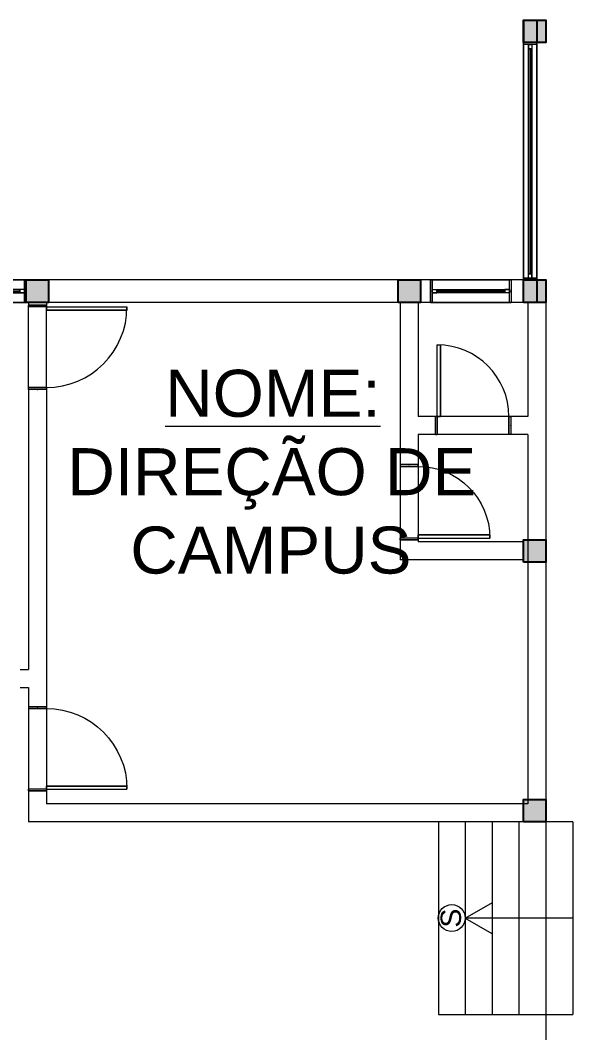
# Model space of a CAD drawing. Header units: metres. Extents: x 512 to 829, y -209 to 245.
# Drawn here: x 682.73 to 688.93, y -174.19 to -162.82 of the extents above; entities that cross this region are included whole.
import ezdxf

# ---------------------------------------------------------------- set-up
doc = ezdxf.new("R2010")
doc.units = ezdxf.units.M
doc.header["$LTSCALE"] = 0.508
doc.set_wipeout_variables(frame=1)
doc.header["$PDSIZE"] = -2
for name, color, linetype, lineweight in [('AMB-NOVOS', 10, 'Continuous', 15), ('None', 7, 'Continuous', 5), ('NãoImprimir', 7, 'Continuous', 5), ('Peitoris', 2, 'Continuous', 5), ('Telhado-Princ', 7, 'Continuous', 5)]:
    doc.layers.add(name, color=color, linetype=linetype, lineweight=lineweight)
doc.styles.add('Arial', font='arial.ttf')

# ---------------------------------------------------------------- blocks, each defined once
blk = doc.blocks.new('Grupo-4400')
at = {"color": 7, "linetype": 'Continuous', "lineweight": 5}
for points in [[(-1.325, 0.075), (-1.30595, 0.075), (-1.30595, -0.075), (-1.325, -0.075)], [(1.30595, 0.075), (1.325, 0.075), (1.325, -0.075), (1.30595, -0.075)]]:
    blk.add_wipeout(points, dxfattribs=at).dxf.layer = 'None'
at = {"layer": 'None', "color": 7, "linetype": 'Continuous', "lineweight": 5}
for points in [[(-1.325, 0.075), (-1.30595, 0.075), (-1.30595, -0.075), (-1.325, -0.075)], [(1.30595, 0.075), (1.325, 0.075), (1.325, -0.075), (1.30595, -0.075)]]:
    blk.add_lwpolyline(points, close=True, dxfattribs=at)
blk = doc.blocks.new('Grupo-4401')
at = {"layer": 'None', "color": 7}
blk.add_blockref('Grupo-4400', (0, 0), dxfattribs=at)
at = {"layer": 'None', "color": 7, "linetype": 'Continuous', "lineweight": 5}
for p, q in [((-1.325, 0.075), (-1.30595, 0.075)), ((-1.30595, 0.075), (-1.30595, -0.075)), ((1.325, 0.075), (1.30595, 0.075)), ((1.30595, 0.075), (1.30595, -0.075)), ((-1.325, -0.075), (-1.30595, -0.075)), ((1.325, -0.075), (1.30595, -0.075))]:
    blk.add_line(p, q, dxfattribs=at)
blk = doc.blocks.new('Grupo-4402')
at = {"layer": 'None', "color": 7, "linetype": 'Continuous', "lineweight": 5}
for p, q in [((-1.306, 0.017), (-1.306, -0.017)), ((1.306, 0.017), (1.306, -0.017))]:
    blk.add_line(p, q, dxfattribs=at)
blk = doc.blocks.new('Grupo-4403')
at = {"color": 7, "linetype": 'Continuous', "lineweight": 5}
for points in [[(-1.306, 0.017), (-1.255, 0.017), (-1.255, -0.017), (-1.306, -0.017)], [(1.255, 0.017), (1.306, 0.017), (1.306, -0.017), (1.255, -0.017)]]:
    blk.add_wipeout(points, dxfattribs=at).dxf.layer = 'None'
at = {"layer": 'None', "color": 7, "linetype": 'Continuous', "lineweight": 5}
for points in [[(-1.306, 0.017), (-1.255, 0.017), (-1.255, -0.017), (-1.306, -0.017)], [(1.255, 0.017), (1.306, 0.017), (1.306, -0.017), (1.255, -0.017)]]:
    blk.add_lwpolyline(points, close=True, dxfattribs=at)
blk = doc.blocks.new('Grupo-4404')
at = {"layer": 'None', "color": 7}
blk.add_blockref('Grupo-4402', (0, 0), dxfattribs=at)
at = {"color": 7, "linetype": 'Continuous', "lineweight": 5}
blk.add_wipeout([(-1.255, 0.017), (1.255, 0.017), (1.255, -0.017), (-1.255, -0.017)], dxfattribs=at).dxf.layer = 'None'
at = {"layer": 'None', "color": 7, "linetype": 'Continuous', "lineweight": 5}
blk.add_lwpolyline([(-1.255, 0.017), (1.255, 0.017), (1.255, -0.017), (-1.255, -0.017)], close=True, dxfattribs=at)
at = {"layer": 'None', "color": 7}
blk.add_blockref('Grupo-4403', (0, 0), dxfattribs=at)
at = {"layer": 'None', "color": 7, "linetype": 'Continuous', "lineweight": 5}
for p, q in [((-1.306, 0.017), (-1.255, 0.017)), ((-1.255, 0.017), (-1.255, -0.017)), ((1.306, 0.017), (1.255, 0.017)), ((1.255, 0.017), (1.255, -0.017)), ((-1.306, -0.017), (-1.255, -0.017)), ((1.306, -0.017), (1.255, -0.017))]:
    blk.add_line(p, q, dxfattribs=at)
blk = doc.blocks.new('Grupo-4405')
at = {"color": 7, "linetype": 'Continuous', "lineweight": 9}
blk.add_wipeout([(-1.25515, 0.000635), (1.25515, 0.000635), (1.25515, -0.000635), (-1.25515, -0.000635)], dxfattribs=at).dxf.layer = 'None'
blk = doc.blocks.new('Grupo-4406')
at = {"layer": 'None', "color": 7}
blk.add_blockref('Grupo-4405', (0, 0), dxfattribs=at)
at = {"layer": 'None', "color": 7, "linetype": 'Continuous', "lineweight": 25}
for p, q in [((-1.25515, 0.000635), (1.25515, 0.000635)), ((-1.25515, -0.000635), (1.25515, -0.000635))]:
    blk.add_line(p, q, dxfattribs=at)
blk = doc.blocks.new('Grupo-4407')
at = {"layer": 'None', "color": 7, "linetype": 'Continuous', "lineweight": 20}
for p, q in [((1.325, 0.075), (-1.325, 0.075)), ((1.325, -0.075), (-1.325, -0.075))]:
    blk.add_line(p, q, dxfattribs=at)
blk = doc.blocks.new('Window (2D)-377')
at = {"color": 7, "linetype": 'Continuous', "lineweight": 5}
blk.add_wipeout([(-1.325, 0.075), (1.325, 0.075), (1.325, -0.075), (-1.325, -0.075)], dxfattribs=at).dxf.layer = 'None'
at = {"layer": 'None', "color": 7}
blk.add_blockref('Grupo-4401', (0, 0), dxfattribs=at)
at = {"layer": 'None', "color": 7, "linetype": 'Continuous', "lineweight": 5}
for p, q in [((-1.325, 0.075), (1.325, 0.075)), ((-1.325, -0.075), (1.325, -0.075))]:
    blk.add_line(p, q, dxfattribs=at)
at = {"layer": 'NãoImprimir', "linetype": 'Continuous'}
for p in [(-1.325, 0), (1.325, 0)]:
    blk.add_point(p, dxfattribs=at)
at = {"layer": 'Peitoris'}
blk.add_blockref('Grupo-4404', (0, 0), dxfattribs=at)
blk.add_blockref('Grupo-4406', (0, 0), dxfattribs=at)
at = {"layer": 'Telhado-Princ'}
blk.add_blockref('Grupo-4407', (0, 0), dxfattribs=at)
blk = doc.blocks.new('Grupo-4820')
at = {"layer": 'None', "color": 7, "linetype": 'Continuous', "lineweight": 5}
for points in [[(-1.125, 0.125), (-1.10595, 0.125), (-1.10595, -0.125), (-1.125, -0.125)], [(1.10595, 0.125), (1.125, 0.125), (1.125, -0.125), (1.10595, -0.125)]]:
    blk.add_lwpolyline(points, close=True, dxfattribs=at)
blk = doc.blocks.new('Grupo-4821')
at = {"layer": 'None', "color": 7, "linetype": 'Continuous', "lineweight": 5}
for p, q in [((-1.125, 0.125), (-1.10595, 0.125)), ((-1.10595, 0.125), (-1.10595, -0.125)), ((1.125, 0.125), (1.10595, 0.125)), ((1.10595, 0.125), (1.10595, -0.125)), ((-1.125, -0.125), (-1.10595, -0.125)), ((1.125, -0.125), (1.10595, -0.125))]:
    blk.add_line(p, q, dxfattribs=at)
at = {"layer": 'None', "color": 7}
blk.add_blockref('Grupo-4820', (0, 0), dxfattribs=at)
blk = doc.blocks.new('Grupo-4822')
at = {"layer": 'None', "color": 7, "linetype": 'Continuous', "lineweight": 5}
for p, q in [((-1.106, 0.017), (-1.106, -0.017)), ((0, 0.017), (0, -0.017))]:
    blk.add_line(p, q, dxfattribs=at)
blk = doc.blocks.new('Grupo-4823')
at = {"layer": 'None', "color": 7, "linetype": 'Continuous', "lineweight": 5}
for points in [[(-1.106, 0.017), (-1.055, 0.017), (-1.055, -0.017), (-1.106, -0.017)], [(-0.051, 0.017), (0, 0.017), (0, -0.017), (-0.051, -0.017)]]:
    blk.add_lwpolyline(points, close=True, dxfattribs=at)
blk = doc.blocks.new('Grupo-4824')
at = {"layer": 'None', "color": 7, "linetype": 'Continuous', "lineweight": 5}
for p, q in [((-1.106, 0.017), (-1.055, 0.017)), ((-1.055, 0.017), (-1.055, -0.017)), ((0, 0.017), (-0.051, 0.017)), ((-0.051, 0.017), (-0.051, -0.017)), ((-1.106, -0.017), (-1.055, -0.017)), ((0, -0.017), (-0.051, -0.017))]:
    blk.add_line(p, q, dxfattribs=at)
blk.add_lwpolyline([(-1.055, 0.017), (-0.051, 0.017), (-0.051, -0.017), (-1.055, -0.017)], close=True, dxfattribs=at)
at = {"layer": 'None', "color": 7}
for name in ['Grupo-4822', 'Grupo-4823']:
    blk.add_blockref(name, (0, 0), dxfattribs=at)
blk = doc.blocks.new('Grupo-4826')
at = {"layer": 'None', "color": 7, "linetype": 'Continuous', "lineweight": 25}
for p, q in [((-1.05515, 0.000635), (-0.0508, 0.000635)), ((-1.05515, -0.000635), (-0.0508, -0.000635))]:
    blk.add_line(p, q, dxfattribs=at)
blk = doc.blocks.new('Grupo-4827')
at = {"layer": 'Peitoris'}
for name in ['Grupo-4824', 'Grupo-4826']:
    blk.add_blockref(name, (0, 0), dxfattribs=at)
blk = doc.blocks.new('Grupo-4828')
at = {"layer": 'None', "color": 7, "linetype": 'Continuous', "lineweight": 5}
for p, q in [((0, 0.017), (0, -0.017)), ((1.106, 0.017), (1.106, -0.017))]:
    blk.add_line(p, q, dxfattribs=at)
blk = doc.blocks.new('Grupo-4829')
at = {"layer": 'None', "color": 7, "linetype": 'Continuous', "lineweight": 5}
for points in [[(0, 0.017), (0.051, 0.017), (0.051, -0.017), (0, -0.017)], [(1.055, 0.017), (1.106, 0.017), (1.106, -0.017), (1.055, -0.017)]]:
    blk.add_lwpolyline(points, close=True, dxfattribs=at)
blk = doc.blocks.new('Grupo-4830')
at = {"layer": 'None', "color": 7, "linetype": 'Continuous', "lineweight": 5}
for p, q in [((0, 0.017), (0.051, 0.017)), ((0.051, 0.017), (0.051, -0.017)), ((1.106, 0.017), (1.055, 0.017)), ((1.055, 0.017), (1.055, -0.017)), ((0, -0.017), (0.051, -0.017)), ((1.106, -0.017), (1.055, -0.017))]:
    blk.add_line(p, q, dxfattribs=at)
blk.add_lwpolyline([(0.051, 0.017), (1.055, 0.017), (1.055, -0.017), (0.051, -0.017)], close=True, dxfattribs=at)
at = {"layer": 'None', "color": 7}
for name in ['Grupo-4828', 'Grupo-4829']:
    blk.add_blockref(name, (0, 0), dxfattribs=at)
blk = doc.blocks.new('Grupo-4832')
at = {"layer": 'None', "color": 7, "linetype": 'Continuous', "lineweight": 25}
for p, q in [((0.0508, 0.000635), (1.05515, 0.000635)), ((0.0508, -0.000635), (1.05515, -0.000635))]:
    blk.add_line(p, q, dxfattribs=at)
blk = doc.blocks.new('Grupo-4833')
at = {"layer": 'Peitoris'}
for name in ['Grupo-4830', 'Grupo-4832']:
    blk.add_blockref(name, (0, 0), dxfattribs=at)
blk = doc.blocks.new('Grupo-4834')
at = {"layer": 'None', "color": 7, "linetype": 'Continuous', "lineweight": 20}
for p, q in [((1.125, 0.125), (-1.125, 0.125)), ((1.125, -0.125), (-1.125, -0.125))]:
    blk.add_line(p, q, dxfattribs=at)
blk = doc.blocks.new('Window (2D)-418')
at = {"color": 7, "linetype": 'Continuous', "lineweight": 5}
blk.add_wipeout([(-1.125, 0.125), (1.125, 0.125), (1.125, -0.125), (-1.125, -0.125)], dxfattribs=at).dxf.layer = 'None'
at = {"layer": 'None', "color": 7, "linetype": 'Continuous', "lineweight": 5}
for p, q in [((-1.125, 0.125), (1.125, 0.125)), ((-1.125, -0.125), (1.125, -0.125))]:
    blk.add_line(p, q, dxfattribs=at)
at = {"layer": 'NãoImprimir', "linetype": 'Continuous'}
for p in [(-1.125, 0), (1.125, 0)]:
    blk.add_point(p, dxfattribs=at)
at = {"layer": 'None', "color": 7}
for name in ['Grupo-4821', 'Grupo-4827', 'Grupo-4833']:
    blk.add_blockref(name, (0, 0), dxfattribs=at)
at = {"layer": 'Telhado-Princ'}
blk.add_blockref('Grupo-4834', (0, 0), dxfattribs=at)
blk = doc.blocks.new('Grupo-4835')
at = {"layer": 'None', "color": 7, "linetype": 'Continuous', "lineweight": 5}
for points in [[(-0.45, 0.125), (-0.43095, 0.125), (-0.43095, -0.125), (-0.45, -0.125)], [(0.43095, 0.125), (0.45, 0.125), (0.45, -0.125), (0.43095, -0.125)]]:
    blk.add_lwpolyline(points, close=True, dxfattribs=at)
blk = doc.blocks.new('Grupo-4836')
at = {"layer": 'None', "color": 7, "linetype": 'Continuous', "lineweight": 5}
for p, q in [((-0.45, 0.125), (-0.43095, 0.125)), ((-0.43095, 0.125), (-0.43095, -0.125)), ((0.45, 0.125), (0.43095, 0.125)), ((0.43095, 0.125), (0.43095, -0.125)), ((-0.45, -0.125), (-0.43095, -0.125)), ((0.45, -0.125), (0.43095, -0.125))]:
    blk.add_line(p, q, dxfattribs=at)
at = {"layer": 'None', "color": 7}
blk.add_blockref('Grupo-4835', (0, 0), dxfattribs=at)
blk = doc.blocks.new('Grupo-4837')
at = {"layer": 'None', "color": 7, "linetype": 'Continuous', "lineweight": 5}
for p, q in [((-0.431, 0.017), (-0.431, -0.017)), ((0.431, 0.017), (0.431, -0.017))]:
    blk.add_line(p, q, dxfattribs=at)
blk = doc.blocks.new('Grupo-4838')
at = {"layer": 'None', "color": 7, "linetype": 'Continuous', "lineweight": 5}
for points in [[(-0.431, 0.017), (-0.38, 0.017), (-0.38, -0.017), (-0.431, -0.017)], [(0.38, 0.017), (0.431, 0.017), (0.431, -0.017), (0.38, -0.017)]]:
    blk.add_lwpolyline(points, close=True, dxfattribs=at)
blk = doc.blocks.new('Grupo-4839')
at = {"layer": 'None', "color": 7, "linetype": 'Continuous', "lineweight": 5}
for p, q in [((-0.431, 0.017), (-0.38, 0.017)), ((-0.38, 0.017), (-0.38, -0.017)), ((0.431, 0.017), (0.38, 0.017)), ((0.38, 0.017), (0.38, -0.017)), ((-0.431, -0.017), (-0.38, -0.017)), ((0.431, -0.017), (0.38, -0.017))]:
    blk.add_line(p, q, dxfattribs=at)
blk.add_lwpolyline([(-0.38, 0.017), (0.38, 0.017), (0.38, -0.017), (-0.38, -0.017)], close=True, dxfattribs=at)
at = {"layer": 'None', "color": 7}
for name in ['Grupo-4837', 'Grupo-4838']:
    blk.add_blockref(name, (0, 0), dxfattribs=at)
blk = doc.blocks.new('Grupo-4841')
at = {"layer": 'None', "color": 7, "linetype": 'Continuous', "lineweight": 25}
for p, q in [((-0.38015, 0.000635), (0.38015, 0.000635)), ((-0.38015, -0.000635), (0.38015, -0.000635))]:
    blk.add_line(p, q, dxfattribs=at)
blk = doc.blocks.new('Grupo-4842')
at = {"layer": 'None', "color": 7, "linetype": 'Continuous', "lineweight": 20}
for p, q in [((0.45, 0.125), (-0.45, 0.125)), ((0.45, -0.125), (-0.45, -0.125))]:
    blk.add_line(p, q, dxfattribs=at)
blk = doc.blocks.new('Window (2D)-419')
at = {"color": 7, "linetype": 'Continuous', "lineweight": 5}
blk.add_wipeout([(-0.45, 0.125), (0.45, 0.125), (0.45, -0.125), (-0.45, -0.125)], dxfattribs=at).dxf.layer = 'None'
at = {"layer": 'None', "color": 7, "linetype": 'Continuous', "lineweight": 5}
for p, q in [((-0.45, 0.125), (0.45, 0.125)), ((-0.45, -0.125), (0.45, -0.125))]:
    blk.add_line(p, q, dxfattribs=at)
at = {"layer": 'NãoImprimir', "linetype": 'Continuous'}
for p in [(-0.45, 0), (0.45, 0)]:
    blk.add_point(p, dxfattribs=at)
at = {"layer": 'None', "color": 7}
blk.add_blockref('Grupo-4836', (0, 0), dxfattribs=at)
at = {"layer": 'Peitoris'}
for name in ['Grupo-4839', 'Grupo-4841']:
    blk.add_blockref(name, (0, 0), dxfattribs=at)
at = {"layer": 'Telhado-Princ'}
blk.add_blockref('Grupo-4842', (0, 0), dxfattribs=at)
blk = doc.blocks.new('Grupo-4859')
at = {"layer": 'None', "linetype": 'Continuous', "lineweight": 0}
for points in [[(-29.014, -88.899), (-29.014, -88.649), (-28.764, -88.649), (-28.764, -88.899)], [(-29.014, -91.799), (-29.014, -91.549), (-28.764, -91.549), (-28.764, -91.799)], [(-29.014, -94.699), (-29.014, -94.449), (-28.764, -94.449), (-28.764, -94.699)], [(-29.014, -97.599), (-29.014, -97.349), (-28.764, -97.349), (-28.764, -97.599)]]:
    blk.add_hatch(color=255, dxfattribs=at).paths.add_polyline_path(points)
at = {"layer": 'None', "color": 7, "linetype": 'Continuous', "lineweight": 25}
for points in [[(-29.014, -88.899), (-29.014, -88.649), (-28.764, -88.649), (-28.764, -88.899)], [(-29.014, -91.799), (-29.014, -91.549), (-28.764, -91.549), (-28.764, -91.799)], [(-29.014, -94.699), (-29.014, -94.449), (-28.764, -94.449), (-28.764, -94.699)], [(-29.014, -97.599), (-29.014, -97.349), (-28.764, -97.349), (-28.764, -97.599)]]:
    blk.add_lwpolyline(points, close=True, dxfattribs=at)
blk = doc.blocks.new('Grupo-4931')
at = {"layer": 'None', "color": 7, "linetype": 'Continuous', "lineweight": 5}
blk.add_circle((-29.814, -98.674), 0.15, dxfattribs=at)
at = {"layer": 'None', "color": 7, "insert": (-29.938, -98.78), "char_height": 0.227, "attachment_point": 1, "rotation": 90, "line_spacing_factor": 0.96736, "style": 'Arial'}
blk.add_mtext('S', dxfattribs=at)
blk = doc.blocks.new('Grupo-4932')
at = {"layer": 'None', "color": 7, "linetype": 'Continuous', "lineweight": 5}
for p, q in [((-0.47, 0.1), (-0.47, -0.1)), ((0.47, 0.1), (0.47, -0.1))]:
    blk.add_line(p, q, dxfattribs=at)
blk = doc.blocks.new('Grupo-4933')
at = {"layer": 'None', "color": 7, "linetype": 'Continuous', "lineweight": 5}
for points in [[(-0.47, 0.1), (-0.45, 0.1), (-0.45, -0.1), (-0.47, -0.1)], [(0.45, 0.1), (0.47, 0.1), (0.47, -0.1), (0.45, -0.1)]]:
    blk.add_lwpolyline(points, close=True, dxfattribs=at)
blk = doc.blocks.new('Grupo-4934')
at = {"layer": 'None', "color": 7, "linetype": 'Continuous', "lineweight": 5}
for p, q in [((-0.47, 0.1), (-0.45, 0.1)), ((-0.45, 0.1), (-0.45, -0.1)), ((0.47, 0.1), (0.45, 0.1)), ((0.45, 0.1), (0.45, -0.1)), ((-0.47, -0.1), (-0.45, -0.1)), ((0.47, -0.1), (0.45, -0.1))]:
    blk.add_line(p, q, dxfattribs=at)
at = {"layer": 'None', "color": 7}
for name in ['Grupo-4932', 'Grupo-4933']:
    blk.add_blockref(name, (0, 0), dxfattribs=at)
blk = doc.blocks.new('Grupo-4935')
at = {"layer": 'None', "color": 7, "linetype": 'Continuous', "lineweight": 5}
blk.add_arc((-0.45, 0.1), 0.9, 0, 90, dxfattribs=at)
blk = doc.blocks.new('Grupo-4936')
at = {"layer": 'None', "color": 7, "linetype": 'Continuous', "lineweight": 5}
blk.add_lwpolyline([(-0.45, 0.1), (-0.45, 1), (-0.415, 1), (-0.415, 0.1)], close=True, dxfattribs=at)
blk = doc.blocks.new('Grupo-4937')
at = {"layer": 'None', "color": 7, "linetype": 'Continuous', "lineweight": 5}
for p, q in [((-0.45, 0.1), (-0.45, 1)), ((-0.45, 1), (-0.415, 1)), ((-0.415, 0.1), (-0.415, 1)), ((-0.45, 0.1), (-0.415, 0.1))]:
    blk.add_line(p, q, dxfattribs=at)
at = {"layer": 'None', "color": 7}
blk.add_blockref('Grupo-4936', (0, 0), dxfattribs=at)
blk = doc.blocks.new('Grupo-4938')
at = {"layer": 'Peitoris', "color": 7}
blk.add_blockref('Grupo-4937', (0, 0), dxfattribs=at)
blk = doc.blocks.new('Grupo-4939')
at = {"layer": 'None', "color": 7, "linetype": 'Continuous', "lineweight": 5}
for p, q in [((0.47, 0.1), (-0.47, 0.1)), ((0.47, -0.1), (-0.47, -0.1))]:
    blk.add_line(p, q, dxfattribs=at)
blk = doc.blocks.new('Door (2D)-171')
at = {"layer": 'NãoImprimir', "color": 7, "linetype": 'Continuous', "lineweight": 5}
for p in [(-0.47, 0), (0.47, 0)]:
    blk.add_point(p, dxfattribs=at)
at = {"layer": 'None', "color": 7}
for name in ['Grupo-4938', 'Grupo-4934']:
    blk.add_blockref(name, (0, 0), dxfattribs=at)
at = {"layer": 'Peitoris', "color": 7}
blk.add_blockref('Grupo-4935', (0, 0), dxfattribs=at)
at = {"layer": 'Telhado-Princ', "color": 7}
blk.add_blockref('Grupo-4939', (0, 0), dxfattribs=at)
blk = doc.blocks.new('Grupo-4940')
at = {"layer": 'None', "color": 7, "linetype": 'Continuous', "lineweight": 5}
for p, q in [((-0.47, 0.1), (-0.47, -0.1)), ((0.47, 0.1), (0.47, -0.1))]:
    blk.add_line(p, q, dxfattribs=at)
blk = doc.blocks.new('Grupo-4941')
at = {"layer": 'None', "color": 7, "linetype": 'Continuous', "lineweight": 5}
for points in [[(-0.47, 0.1), (-0.45, 0.1), (-0.45, -0.1), (-0.47, -0.1)], [(0.45, 0.1), (0.47, 0.1), (0.47, -0.1), (0.45, -0.1)]]:
    blk.add_lwpolyline(points, close=True, dxfattribs=at)
blk = doc.blocks.new('Grupo-4942')
at = {"layer": 'None', "color": 7, "linetype": 'Continuous', "lineweight": 5}
for p, q in [((-0.47, 0.1), (-0.45, 0.1)), ((-0.45, 0.1), (-0.45, -0.1)), ((0.47, 0.1), (0.45, 0.1)), ((0.45, 0.1), (0.45, -0.1)), ((-0.47, -0.1), (-0.45, -0.1)), ((0.47, -0.1), (0.45, -0.1))]:
    blk.add_line(p, q, dxfattribs=at)
at = {"layer": 'None', "color": 7}
for name in ['Grupo-4940', 'Grupo-4941']:
    blk.add_blockref(name, (0, 0), dxfattribs=at)
blk = doc.blocks.new('Grupo-4943')
at = {"layer": 'None', "color": 7, "linetype": 'Continuous', "lineweight": 5}
blk.add_arc((-0.45, 0.1), 0.9, 0, 90, dxfattribs=at)
blk = doc.blocks.new('Grupo-4944')
at = {"layer": 'None', "color": 7, "linetype": 'Continuous', "lineweight": 5}
blk.add_lwpolyline([(-0.45, 0.1), (-0.45, 1), (-0.415, 1), (-0.415, 0.1)], close=True, dxfattribs=at)
blk = doc.blocks.new('Grupo-4945')
at = {"layer": 'None', "color": 7, "linetype": 'Continuous', "lineweight": 5}
for p, q in [((-0.45, 0.1), (-0.45, 1)), ((-0.45, 1), (-0.415, 1)), ((-0.415, 0.1), (-0.415, 1)), ((-0.45, 0.1), (-0.415, 0.1))]:
    blk.add_line(p, q, dxfattribs=at)
at = {"layer": 'None', "color": 7}
blk.add_blockref('Grupo-4944', (0, 0), dxfattribs=at)
blk = doc.blocks.new('Grupo-4946')
at = {"layer": 'Peitoris', "color": 7}
blk.add_blockref('Grupo-4945', (0, 0), dxfattribs=at)
blk = doc.blocks.new('Grupo-4947')
at = {"layer": 'None', "color": 7, "linetype": 'Continuous', "lineweight": 5}
for p, q in [((0.47, 0.1), (-0.47, 0.1)), ((0.47, -0.1), (-0.47, -0.1))]:
    blk.add_line(p, q, dxfattribs=at)
blk = doc.blocks.new('Door (2D)-172')
at = {"layer": 'NãoImprimir', "color": 7, "linetype": 'Continuous', "lineweight": 5}
for p in [(-0.47, 0), (0.47, 0)]:
    blk.add_point(p, dxfattribs=at)
at = {"layer": 'None', "color": 7}
for name in ['Grupo-4946', 'Grupo-4942']:
    blk.add_blockref(name, (0, 0), dxfattribs=at)
at = {"layer": 'Peitoris', "color": 7}
blk.add_blockref('Grupo-4943', (0, 0), dxfattribs=at)
at = {"layer": 'Telhado-Princ', "color": 7}
blk.add_blockref('Grupo-4947', (0, 0), dxfattribs=at)
blk = doc.blocks.new('Grupo-4948')
at = {"layer": 'None', "color": 7, "linetype": 'Continuous', "lineweight": 5}
for p, q in [((-0.42, 0.1), (-0.42, -0.1)), ((0.42, 0.1), (0.42, -0.1))]:
    blk.add_line(p, q, dxfattribs=at)
blk = doc.blocks.new('Grupo-4949')
at = {"layer": 'None', "color": 7, "linetype": 'Continuous', "lineweight": 5}
for points in [[(-0.42, 0.1), (-0.4, 0.1), (-0.4, -0.1), (-0.42, -0.1)], [(0.4, 0.1), (0.42, 0.1), (0.42, -0.1), (0.4, -0.1)]]:
    blk.add_lwpolyline(points, close=True, dxfattribs=at)
blk = doc.blocks.new('Grupo-4950')
at = {"layer": 'None', "color": 7, "linetype": 'Continuous', "lineweight": 5}
for p, q in [((-0.42, 0.1), (-0.4, 0.1)), ((-0.4, 0.1), (-0.4, -0.1)), ((0.42, 0.1), (0.4, 0.1)), ((0.4, 0.1), (0.4, -0.1)), ((-0.42, -0.1), (-0.4, -0.1)), ((0.42, -0.1), (0.4, -0.1))]:
    blk.add_line(p, q, dxfattribs=at)
at = {"layer": 'None', "color": 7}
for name in ['Grupo-4948', 'Grupo-4949']:
    blk.add_blockref(name, (0, 0), dxfattribs=at)
blk = doc.blocks.new('Grupo-4951')
at = {"layer": 'None', "color": 7, "linetype": 'Continuous', "lineweight": 5}
blk.add_arc((-0.4, 0.1), 0.8, 0, 90, dxfattribs=at)
blk = doc.blocks.new('Grupo-4952')
at = {"layer": 'None', "color": 7, "linetype": 'Continuous', "lineweight": 5}
blk.add_lwpolyline([(-0.4, 0.1), (-0.4, 0.9), (-0.365, 0.9), (-0.365, 0.1)], close=True, dxfattribs=at)
blk = doc.blocks.new('Grupo-4953')
at = {"layer": 'None', "color": 7, "linetype": 'Continuous', "lineweight": 5}
for p, q in [((-0.4, 0.1), (-0.4, 0.9)), ((-0.4, 0.9), (-0.365, 0.9)), ((-0.365, 0.1), (-0.365, 0.9)), ((-0.4, 0.1), (-0.365, 0.1))]:
    blk.add_line(p, q, dxfattribs=at)
at = {"layer": 'None', "color": 7}
blk.add_blockref('Grupo-4952', (0, 0), dxfattribs=at)
blk = doc.blocks.new('Grupo-4954')
at = {"layer": 'Peitoris', "color": 7}
blk.add_blockref('Grupo-4953', (0, 0), dxfattribs=at)
blk = doc.blocks.new('Grupo-4955')
at = {"layer": 'None', "color": 7, "linetype": 'Continuous', "lineweight": 5}
for p, q in [((0.42, 0.1), (-0.42, 0.1)), ((0.42, -0.1), (-0.42, -0.1))]:
    blk.add_line(p, q, dxfattribs=at)
blk = doc.blocks.new('Door (2D)-173')
at = {"layer": 'NãoImprimir', "color": 7, "linetype": 'Continuous', "lineweight": 5}
for p in [(-0.42, 0), (0.42, 0)]:
    blk.add_point(p, dxfattribs=at)
at = {"layer": 'None', "color": 7}
for name in ['Grupo-4954', 'Grupo-4950']:
    blk.add_blockref(name, (0, 0), dxfattribs=at)
at = {"layer": 'Peitoris', "color": 7}
blk.add_blockref('Grupo-4951', (0, 0), dxfattribs=at)
at = {"layer": 'Telhado-Princ', "color": 7}
blk.add_blockref('Grupo-4955', (0, 0), dxfattribs=at)
blk = doc.blocks.new('Grupo-4956')
at = {"layer": 'None', "color": 7, "linetype": 'Continuous', "lineweight": 5}
for p, q in [((-0.42, 0.1), (-0.42, -0.1)), ((0.42, 0.1), (0.42, -0.1))]:
    blk.add_line(p, q, dxfattribs=at)
blk = doc.blocks.new('Grupo-4957')
at = {"layer": 'None', "color": 7, "linetype": 'Continuous', "lineweight": 5}
for points in [[(-0.42, 0.1), (-0.4, 0.1), (-0.4, -0.1), (-0.42, -0.1)], [(0.4, 0.1), (0.42, 0.1), (0.42, -0.1), (0.4, -0.1)]]:
    blk.add_lwpolyline(points, close=True, dxfattribs=at)
blk = doc.blocks.new('Grupo-4958')
at = {"layer": 'None', "color": 7, "linetype": 'Continuous', "lineweight": 5}
for p, q in [((-0.42, 0.1), (-0.4, 0.1)), ((-0.4, 0.1), (-0.4, -0.1)), ((0.42, 0.1), (0.4, 0.1)), ((0.4, 0.1), (0.4, -0.1)), ((-0.42, -0.1), (-0.4, -0.1)), ((0.42, -0.1), (0.4, -0.1))]:
    blk.add_line(p, q, dxfattribs=at)
at = {"layer": 'None', "color": 7}
for name in ['Grupo-4956', 'Grupo-4957']:
    blk.add_blockref(name, (0, 0), dxfattribs=at)
blk = doc.blocks.new('Grupo-4959')
at = {"layer": 'None', "color": 7, "linetype": 'Continuous', "lineweight": 5}
blk.add_arc((-0.4, 0.1), 0.8, 0, 90, dxfattribs=at)
blk = doc.blocks.new('Grupo-4960')
at = {"layer": 'None', "color": 7, "linetype": 'Continuous', "lineweight": 5}
blk.add_lwpolyline([(-0.4, 0.1), (-0.4, 0.9), (-0.365, 0.9), (-0.365, 0.1)], close=True, dxfattribs=at)
blk = doc.blocks.new('Grupo-4961')
at = {"layer": 'None', "color": 7, "linetype": 'Continuous', "lineweight": 5}
for p, q in [((-0.4, 0.1), (-0.4, 0.9)), ((-0.4, 0.9), (-0.365, 0.9)), ((-0.365, 0.1), (-0.365, 0.9)), ((-0.4, 0.1), (-0.365, 0.1))]:
    blk.add_line(p, q, dxfattribs=at)
at = {"layer": 'None', "color": 7}
blk.add_blockref('Grupo-4960', (0, 0), dxfattribs=at)
blk = doc.blocks.new('Grupo-4962')
at = {"layer": 'Peitoris', "color": 7}
blk.add_blockref('Grupo-4961', (0, 0), dxfattribs=at)
blk = doc.blocks.new('Grupo-4963')
at = {"layer": 'None', "color": 7, "linetype": 'Continuous', "lineweight": 5}
for p, q in [((0.42, 0.1), (-0.42, 0.1)), ((0.42, -0.1), (-0.42, -0.1))]:
    blk.add_line(p, q, dxfattribs=at)
blk = doc.blocks.new('Door (2D)-174')
at = {"layer": 'NãoImprimir', "color": 7, "linetype": 'Continuous', "lineweight": 5}
for p in [(-0.42, 0), (0.42, 0)]:
    blk.add_point(p, dxfattribs=at)
at = {"layer": 'None', "color": 7}
for name in ['Grupo-4962', 'Grupo-4958']:
    blk.add_blockref(name, (0, 0), dxfattribs=at)
at = {"layer": 'Peitoris', "color": 7}
blk.add_blockref('Grupo-4959', (0, 0), dxfattribs=at)
at = {"layer": 'Telhado-Princ', "color": 7}
blk.add_blockref('Grupo-4963', (0, 0), dxfattribs=at)
blk = doc.blocks.new('Grupo-4988')
at = {"layer": 'None', "linetype": 'Continuous', "lineweight": 0}
for points in [[(-34.564, -91.799), (-34.564, -91.549), (-34.314, -91.549), (-34.314, -91.799)], [(-30.414, -91.799), (-30.414, -91.549), (-30.164, -91.549), (-30.164, -91.799)]]:
    blk.add_hatch(color=255, dxfattribs=at).paths.add_polyline_path(points)
at = {"layer": 'None', "color": 7, "linetype": 'Continuous', "lineweight": 25}
for points in [[(-34.564, -91.799), (-34.564, -91.549), (-34.314, -91.549), (-34.314, -91.799)], [(-30.414, -91.799), (-30.414, -91.549), (-30.164, -91.549), (-30.164, -91.799)]]:
    blk.add_lwpolyline(points, close=True, dxfattribs=at)

msp = doc.modelspace()

# ---------------------------------------------------------------- linework, layer by layer
at = {"layer": 'None', "color": 7, "linetype": 'Continuous', "lineweight": 25}
for p, q in [((688.3789, -162.8216), (688.3789, -163.0731)), ((688.5298, -162.8216), (688.5298, -163.0731)), ((688.5298, -165.7387), (688.5298, -165.9902))]:
    msp.add_line(p, q, dxfattribs=at)
at = {"layer": 'None', "color": 7, "linetype": 'Continuous', "lineweight": 18}
for p, q in [((687.3367, -165.7387), (682.7962, -165.7387)), ((687.3367, -165.9902), (682.7962, -165.9902)), ((683.0225, -165.9902), (683.0225, -166.0216)), ((686.9958, -165.9902), (686.9958, -167.8121)), ((687.197, -165.9902), (687.197, -167.2727)), ((688.4292, -165.9902), (688.242, -165.9902)), ((688.4292, -165.9902), (688.4292, -167.2727)), ((688.6304, -165.9902), (688.6304, -171.8243)), ((682.8213, -166.9672), (682.8213, -170.1143)), ((683.0225, -166.9672), (683.0225, -170.5324)), ((687.3906, -167.2727), (687.197, -167.2727)), ((688.4292, -167.2727), (688.2356, -167.2727)), ((687.197, -167.4738), (687.197, -167.8121)), ((687.3906, -167.4738), (687.197, -167.4738)), ((688.4292, -167.4738), (688.2356, -167.4738)), ((688.4292, -167.4738), (688.4292, -171.6232)), ((686.9958, -168.6571), (686.9958, -168.8821)), ((687.197, -168.6571), (687.197, -168.6809)), ((688.3789, -168.6809), (687.197, -168.6809)), ((688.3789, -168.8821), (686.9958, -168.8821)), ((682.7297, -170.1143), (682.8213, -170.1143)), ((682.7297, -170.3155), (682.8213, -170.3155)), ((682.8213, -170.3155), (682.8213, -170.5324)), ((682.8213, -171.478), (682.8213, -171.8243)), ((683.0225, -171.478), (683.0225, -171.6232)), ((688.4292, -171.6232), (683.0225, -171.6232)), ((688.6304, -171.8243), (682.8213, -171.8243))]:
    msp.add_line(p, q, dxfattribs=at)
at = {"layer": 'None', "color": 7, "linetype": 'Continuous', "lineweight": 5}
for p, q in [((687.4233, -171.8243), (687.4233, -173.987)), ((687.7251, -171.8243), (687.7251, -173.987)), ((688.0268, -171.8243), (688.0268, -173.987)), ((688.3286, -171.8243), (688.3286, -173.987)), ((688.6304, -171.8243), (688.6304, -174.49)), ((688.9321, -171.8243), (688.6304, -171.8243)), ((688.9321, -171.8243), (688.9321, -173.987)), ((687.7251, -172.9057), (688.0307, -172.7292)), ((688.9321, -172.9057), (687.7251, -172.9057)), ((687.7251, -172.9057), (688.0257, -173.0793)), ((687.4233, -173.987), (688.9321, -173.987))]:
    msp.add_line(p, q, dxfattribs=at)

# ---------------------------------------------------------------- block references
at = {"layer": 'None', "color": 7, "xscale": 1.005894640890275, "yscale": 1.005894640890275, "zscale": 1.005894640890275}
for name, p in [('Door (2D)-174', (687.8131, -167.3733)), ('Grupo-4931', (717.5638, -73.6503))]:
    msp.add_blockref(name, p, dxfattribs=at)
at = {"layer": 'None', "color": 7, "xscale": -1.005894640890275, "yscale": 1.005894640890275, "zscale": 1.005894640890275, "rotation": 270}
for name, p in [('Door (2D)-173', (687.0964, -168.2346)), ('Door (2D)-172', (682.9219, -171.0052))]:
    msp.add_blockref(name, p, dxfattribs=at)

# ---------------------------------------------------------------- texts
at = {"layer": 'AMB-NOVOS', "linetype": 'Continuous', "lineweight": 0, "insert": (682.6168, -166.7475), "char_height": 0.528095, "attachment_point": 1}
msp.add_mtext_dynamic_manual_height_columns('\\pi1.74041;{\\fArial|b0|i0|c0|p34;\\LNOME: \\P\\pi0.64189;\\lDIREÇÃO DE \\P\\pi1.34866;CAMPUS}', width=5.778352, gutter_width=1.5088, heights=[0], dxfattribs=at)

# ---------------------------------------------------------------- next in the draw order: block references
at = {"layer": 'None', "color": 7, "yscale": 1.005894640890275, "zscale": 1.005894640890275}
for name, p, xscale, rotation in [('Window (2D)-377', (688.4543, -164.4059), 1.005894640890275, 270), ('Window (2D)-418', (681.6646, -165.8644), -1.005894640890275, 180)]:
    msp.add_blockref(name, p, dxfattribs=dict(at, xscale=xscale, rotation=rotation))

# ---------------------------------------------------------------- next in the draw order: linework, layer by layer
at = {"layer": 'None', "color": 7, "linetype": 'Continuous', "lineweight": 18}
for p, q in [((688.3789, -165.7387), (688.242, -165.7387)), ((682.8213, -165.9902), (682.8213, -166.0216))]:
    msp.add_line(p, q, dxfattribs=at)

# ---------------------------------------------------------------- next in the draw order: block references
at = {"layer": 'None', "color": 7, "xscale": 1.005894640890275, "yscale": 1.005894640890275, "zscale": 1.005894640890275}
for name in ['Grupo-4859', 'Grupo-4988']:
    msp.add_blockref(name, (717.5638, -73.6503), dxfattribs=at)
at = {"layer": 'None', "color": 7, "xscale": 1.005894640890275, "yscale": 1.005894640890275, "zscale": 1.005894640890275, "rotation": 270}
msp.add_blockref('Door (2D)-171', (682.9219, -166.4944), dxfattribs=at)

# ---------------------------------------------------------------- next in the draw order: block references
at = {"layer": 'None', "color": 7, "xscale": 1.005894640890275, "yscale": 1.005894640890275, "zscale": 1.005894640890275, "rotation": 180}
msp.add_blockref('Window (2D)-419', (687.7893, -165.8644), dxfattribs=at)

doc.saveas('drawing.dxf')
